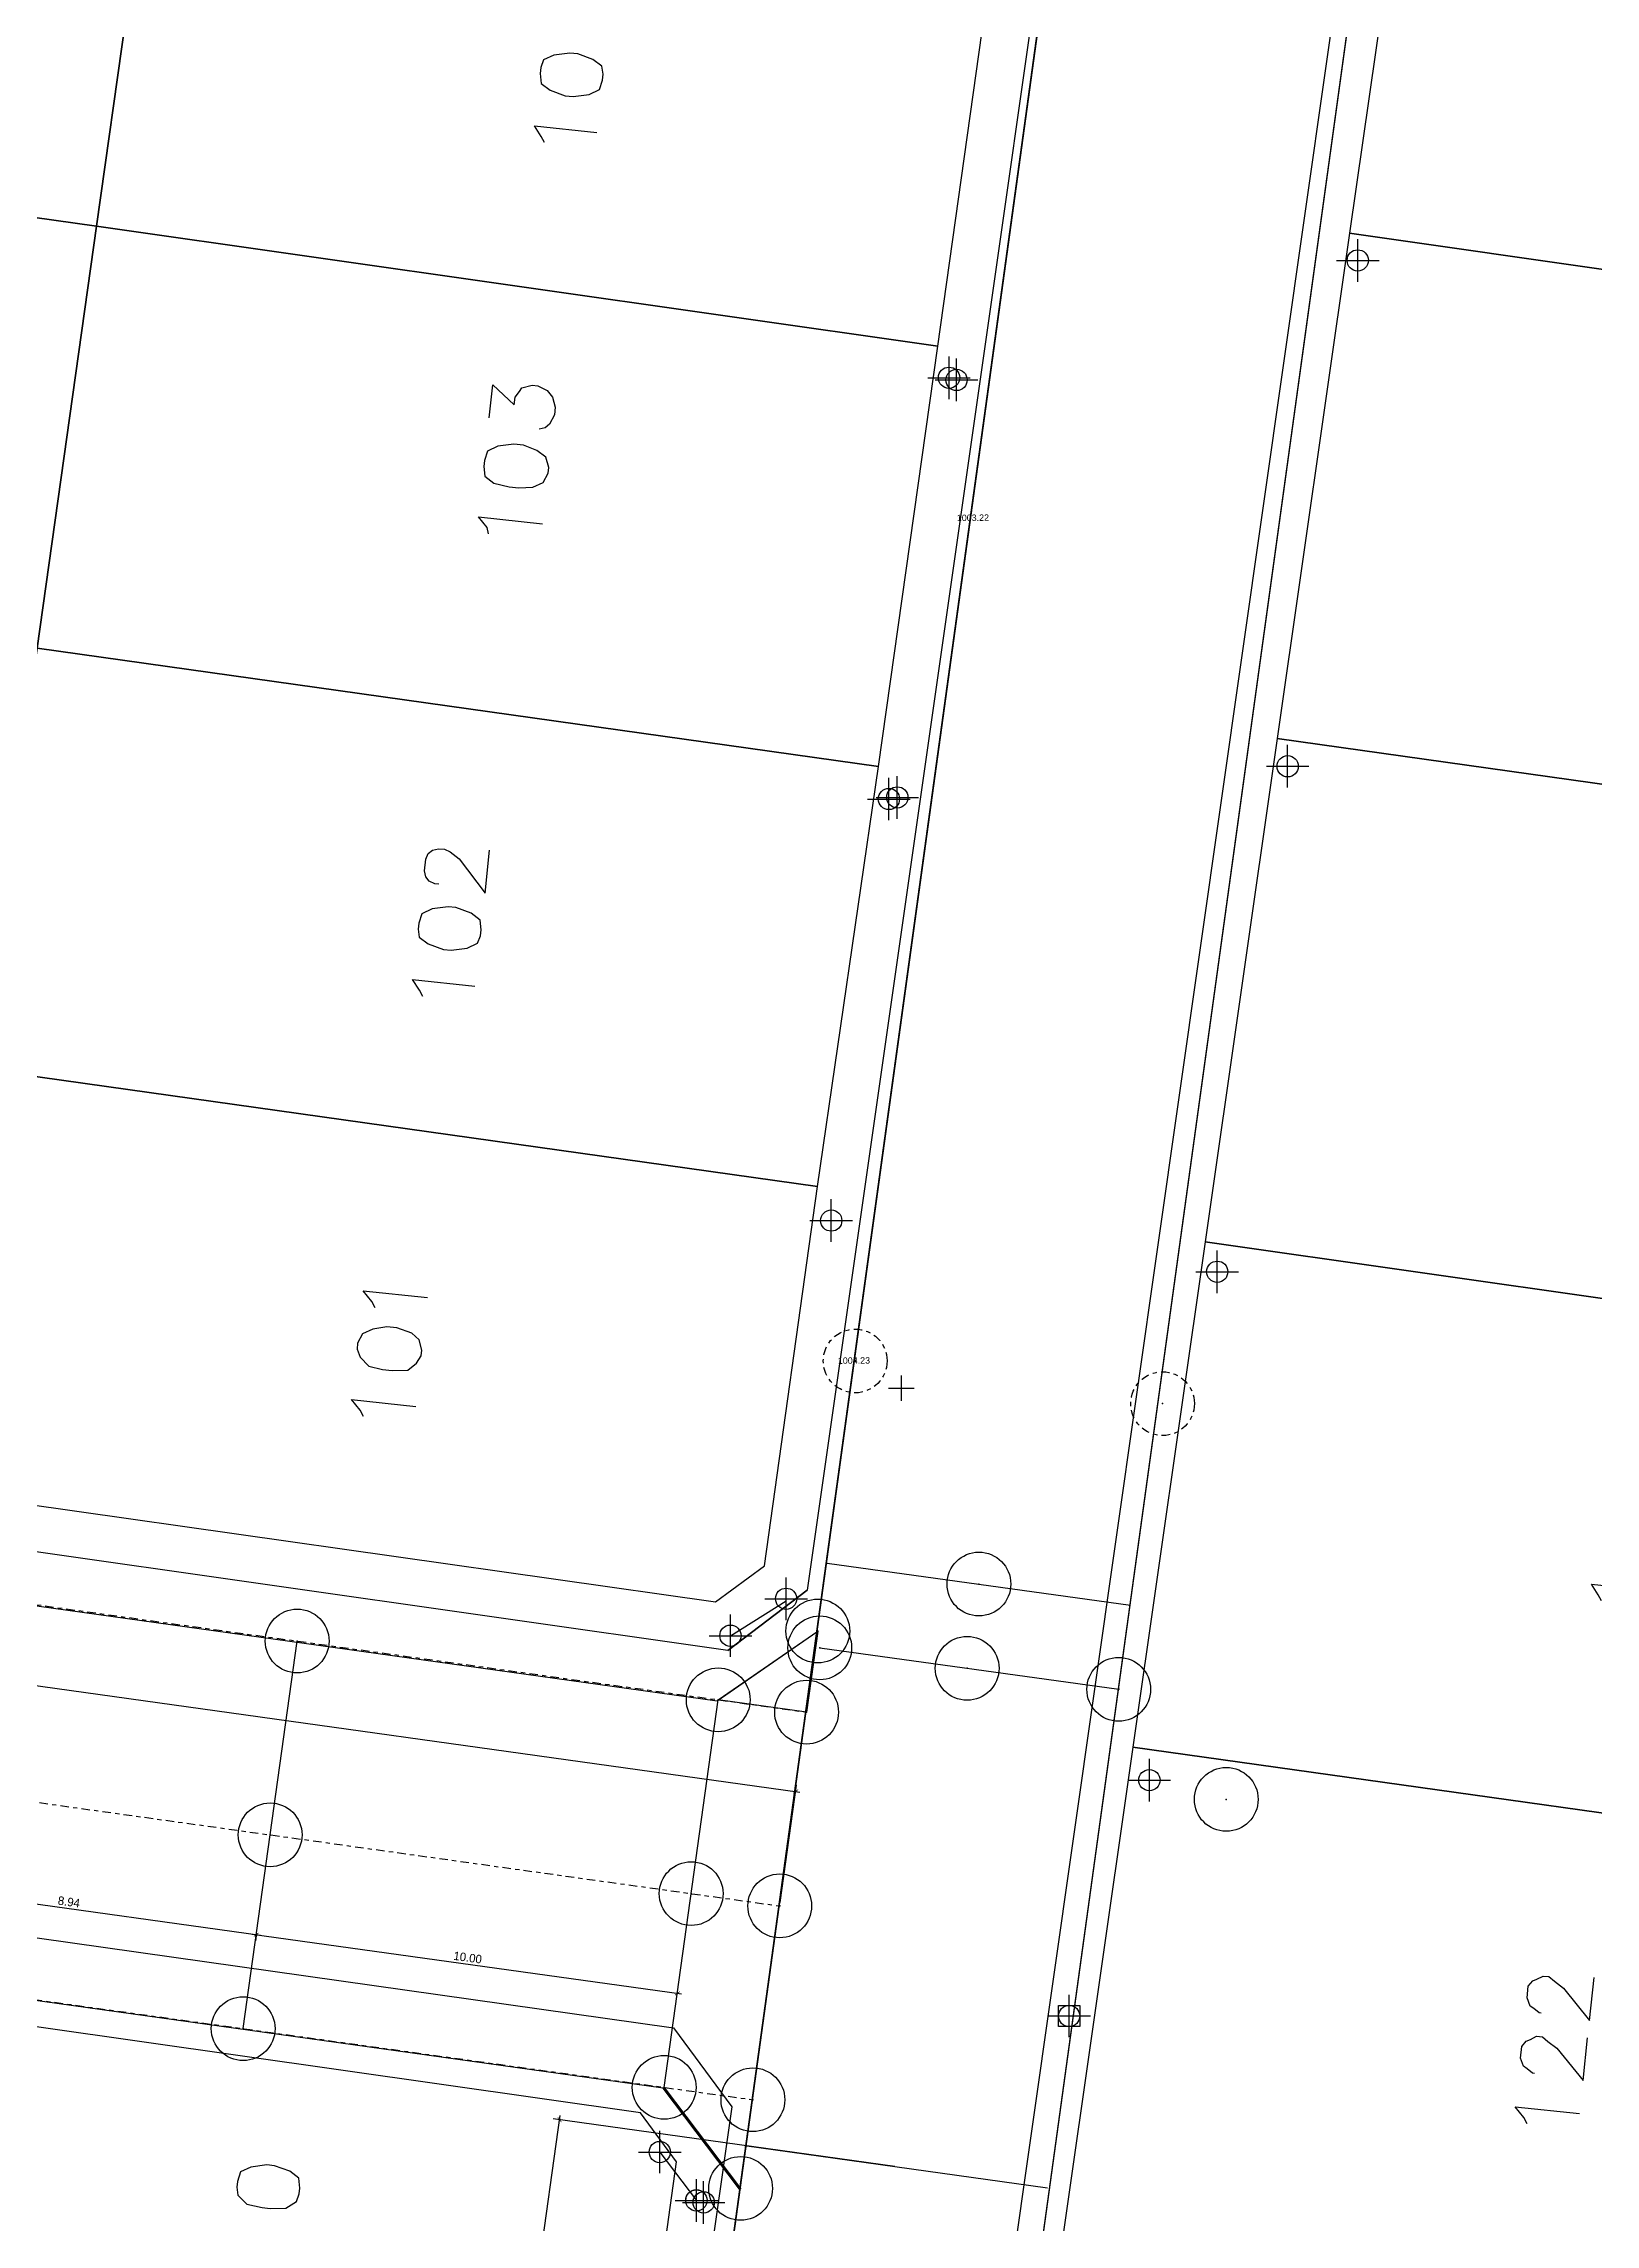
# Model space of a CAD drawing. Header units: metres. Extents: x -977055 to 805873, y -1033982 to 242021.
# Drawn here: x 818.8 to 855.3, y 878.6 to 929.9 of the extents above; entities that cross this region are included whole.
import ezdxf

# ---------------------------------------------------------------- set-up
doc = ezdxf.new("R2010")
doc.units = ezdxf.units.M
doc.header["$PDMODE"] = 32
doc.header["$PDSIZE"] = 1.5
doc.linetypes.add('CENTRO1', pattern=[0.44, 0.2, -0.08, 0.08, -0.08])
for name, color, linetype in [('C-ROAD-PROF-TEXT', 11, 'Continuous'), ('linea 1', 1, 'Continuous'), ('puntos nov 7', 50, 'Continuous'), ('PUNTOS V', 4, 'Continuous'), ('V-NODE', 1, 'Continuous')]:
    doc.layers.add(name, color=color, linetype=linetype)
doc.layers.add('PDF2_area escolar', color=7, linetype='Continuous', true_color=0x989898)
doc.layers.add('PDF_Geometry', color=7, linetype='Continuous', true_color=0x797979)
doc.styles.add('CITY2', font='stylu.ttf', dxfattribs={"height": 0.2})
doc.styles.get("Standard").update_dxf_attribs({"font": 'arial.ttf'})
doc.dimstyles.new('COTAS2', dxfattribs={"dimtxt": 0.02, "dimasz": 0.1, "dimexe": 0.15, "dimexo": 0.08, "dimgap": 0.05, "dimtad": 1, "dimzin": 0, "dimdsep": 46, "dimtxsty": 'CITY2', "dimblk": 'ARCHTICK', "dimcen": 1, "dimdle": 0.1, "dimclrd": 1, "dimclre": 1, "dimclrt": 2, "dimadec": 0, "dimazin": 0, "dimtfac": 1, "dimtofl": 0, "dimtmove": 0, "dimatfit": 3, "dimldrblk": 'ARCHTICK', "dimfxl": 0.18, "dimtolj": 1, "dimtzin": 0, "dimarcsym": 0})

# ---------------------------------------------------------------- blocks, each defined once
blk = doc.blocks.new('*U274')
at = {"color": 0, "linetype": 'ByBlock', "lineweight": -2, "transparency": 16777216}
for p, q in [((-1, 0), (1, 0)), ((0, -1), (0, 1))]:
    blk.add_line(p, q, dxfattribs=at)
blk.add_circle((0, 0), 0.5, dxfattribs=at)
blk = doc.blocks.new('*U475', base_point=(840.3, 921.974, 1003.542))
at = {"layer": 'V-NODE', "color": 50, "lineweight": -2, "xscale": 0.5, "yscale": 0.5, "zscale": 0.5}
blk.add_blockref('*U274', (840.3, 921.974, 1003.542), dxfattribs=at)
blk = doc.blocks.new('*U478', base_point=(838.907, 912.158, 1004.025))
at = {"layer": 'V-NODE', "color": 50, "lineweight": -2, "xscale": 0.5, "yscale": 0.5, "zscale": 0.5}
blk.add_blockref('*U274', (838.907, 912.158, 1004.025), dxfattribs=at)
blk = doc.blocks.new('*U484', base_point=(836.292, 893.318, 1004.95))
at = {"layer": 'V-NODE', "color": 50, "lineweight": -2, "xscale": 0.5, "yscale": 0.5, "zscale": 0.5}
blk.add_blockref('*U274', (836.292, 893.318, 1004.95), dxfattribs=at)
blk = doc.blocks.new('*U490', base_point=(834.351, 879.127, 1005.792))
at = {"layer": 'V-NODE', "color": 50, "lineweight": -2, "xscale": 0.5, "yscale": 0.5, "zscale": 0.5}
blk.add_blockref('*U274', (834.351, 879.127, 1005.792), dxfattribs=at)
blk = doc.blocks.new('*U1117', base_point=(834.181, 879.174, 1005.909))
at = {"layer": 'V-NODE', "color": 50, "lineweight": -2, "xscale": 0.5, "yscale": 0.5, "zscale": 0.5}
blk.add_blockref('*U274', (834.181, 879.174, 1005.909), dxfattribs=at)
blk = doc.blocks.new('*U1123', base_point=(844.837, 889.054, 1005.282))
at = {"layer": 'V-NODE', "color": 50, "lineweight": -2, "xscale": 0.5, "yscale": 0.5, "zscale": 0.5}
blk.add_blockref('*U274', (844.837, 889.054, 1005.282), dxfattribs=at)
blk = doc.blocks.new('*U1210', base_point=(840.124, 922.025, 1003.658))
at = {"layer": 'V-NODE', "color": 50, "lineweight": -2, "xscale": 0.5, "yscale": 0.5, "zscale": 0.5}
blk.add_blockref('*U274', (840.124, 922.025, 1003.658), dxfattribs=at)
blk = doc.blocks.new('*U1213', base_point=(838.709, 912.121, 1003.635))
at = {"layer": 'V-NODE', "color": 50, "lineweight": -2, "xscale": 0.5, "yscale": 0.5, "zscale": 0.5}
blk.add_blockref('*U274', (838.709, 912.121, 1003.635), dxfattribs=at)
blk = doc.blocks.new('*U1219', base_point=(837.353, 902.21, 1004.662))
at = {"layer": 'V-NODE', "color": 50, "lineweight": -2, "xscale": 0.5, "yscale": 0.5, "zscale": 0.5}
blk.add_blockref('*U274', (837.353, 902.21, 1004.662), dxfattribs=at)
blk = doc.blocks.new('*U1222', base_point=(834.981, 892.45, 1005.129))
at = {"layer": 'V-NODE', "color": 50, "lineweight": -2, "xscale": 0.5, "yscale": 0.5, "zscale": 0.5}
blk.add_blockref('*U274', (834.981, 892.45, 1005.129), dxfattribs=at)
blk = doc.blocks.new('*U1237', base_point=(846.432, 901.006, 1004.642))
at = {"layer": 'V-NODE', "color": 50, "lineweight": -2, "xscale": 0.5, "yscale": 0.5, "zscale": 0.5}
blk.add_blockref('*U274', (846.432, 901.006, 1004.642), dxfattribs=at)
blk = doc.blocks.new('*U1240', base_point=(848.089, 912.891, 1003.992))
at = {"layer": 'V-NODE', "color": 50, "lineweight": -2, "xscale": 0.5, "yscale": 0.5, "zscale": 0.5}
blk.add_blockref('*U274', (848.089, 912.891, 1003.992), dxfattribs=at)
blk = doc.blocks.new('*U1243', base_point=(849.739, 924.783, 1003.469))
at = {"layer": 'V-NODE', "color": 50, "lineweight": -2, "xscale": 0.5, "yscale": 0.5, "zscale": 0.5}
blk.add_blockref('*U274', (849.739, 924.783, 1003.469), dxfattribs=at)
blk = doc.blocks.new('*U2275', base_point=(834.182, 879.173, 1005.907))
at = {"layer": 'V-NODE', "color": 50, "lineweight": -2, "xscale": 0.5, "yscale": 0.5, "zscale": 0.5}
blk.add_blockref('*U274', (834.182, 879.173, 1005.907), dxfattribs=at)
blk = doc.blocks.new('*U2278', base_point=(833.32, 880.311, 1005.778))
at = {"layer": 'V-NODE', "color": 50, "lineweight": -2, "xscale": 0.5, "yscale": 0.5, "zscale": 0.5}
blk.add_blockref('*U274', (833.32, 880.311, 1005.778), dxfattribs=at)
blk = doc.blocks.new('*U2295')
at = {"color": 0, "linetype": 'ByBlock', "lineweight": -2, "transparency": 16777216}
for p, q in [((-1, 0), (1, 0)), ((0, -1), (0, 1))]:
    blk.add_line(p, q, dxfattribs=at)
blk.add_circle((0, 0), 0.5, dxfattribs=at)
blk = doc.blocks.new('*U2364', base_point=(842.95, 883.51, 1004.99))
at = {"layer": 'V-NODE', "color": 1, "lineweight": -2, "xscale": 0.5, "yscale": 0.5, "zscale": 0.5}
blk.add_blockref('*U2295', (842.95, 883.51, 1004.99), dxfattribs=at)
blk = doc.blocks.new('*U2498')
at = {"color": 0, "linetype": 'ByBlock', "lineweight": -2, "transparency": 16777216}
for p, q in [((-1, 0), (1, 0)), ((0, -1), (0, 1))]:
    blk.add_line(p, q, dxfattribs=at)
blk.add_lwpolyline([(-0.5, -0.5), (-0.5, 0.5), (0.5, 0.5), (0.5, -0.5)], close=True, dxfattribs=at)
blk = doc.blocks.new('*U2567', base_point=(842.95, 883.51, 1004.99))
at = {"layer": 'V-NODE', "color": 130, "lineweight": -2, "xscale": 0.5, "yscale": 0.5, "zscale": 0.5}
blk.add_blockref('*U2498', (842.95, 883.51, 1004.99), dxfattribs=at)
blk = doc.blocks.new('base')
at = {"layer": 'PDF_Geometry', "lineweight": 25, "extrusion": (-0.000787417, 0.063364, 0.99799), "elevation": 0.026}
for points in [[(-314.355, -197.288), (-299.601, -195.681), (-292.744, -194.188), (-282.663, -192.111), (-274.476, -190.361), (-258.037, -185.154), (-248.029, -180.61), (-240.539, -177.71), (-228.643, -174.042), (-222.733, -172.714), (-217.384, -171.04), (-209.935, -169.248), (-202.16, -164.759), (-196.196, -160.284), (-195.073, -159.817), (-178.095, -157.457), (-154.298, -156.614), (-136.667, -154.611), (-124.436, -153.164), (-118.066, -151.474), (-100.79, -146.646), (-80.955, -140.967), (-73.385, -139.328), (-61.694, -135.822), (-40.504, -131.604), (-37.727, -130.872), (-17.661, -129.441), (1.311, -127.461), (21.092, -124.929), (41.006, -122.83), (47.376, -123.458), (63.592, -123.186), (81.402, -124.312), (85.639, -96.072), (88.705, -66.393), (92.811, -40.781), (97.16, -22.386), (100.596, -1.562), (102.483, 8.32), (109.691, 37.361), (117.528, 76.62), (126.217, 115.638), (131.513, 149.592), (134.682, 173.973), (136.916, 195.591), (139.956, 229.678), (141.558, 250.676), (142.614, 271.37), (143.252, 283.21), (147.066, 312.938), (152.58, 355.631), (153.554, 396.042), (150.869, 418.02), (151.777, 438.639), (150.959, 458.028), (151.777, 438.639), (150.869, 418.02), (153.554, 396.042), (152.58, 355.631), (147.066, 312.938), (143.252, 283.21), (142.614, 271.37), (141.558, 250.676), (139.956, 229.678), (136.916, 195.591), (134.682, 173.973), (131.513, 149.592), (126.217, 115.638), (117.528, 76.62), (109.691, 37.361), (102.483, 8.32), (100.596, -1.562), (97.16, -22.386), (92.811, -40.781), (88.705, -66.393), (85.639, -96.072), (81.402, -124.312), (63.592, -123.186), (47.376, -123.458), (41.006, -122.83), (21.092, -124.929), (1.311, -127.461), (-17.661, -129.441), (-37.727, -130.872), (-40.504, -131.604), (-61.694, -135.822), (-73.385, -139.328), (-80.955, -140.967), (-100.79, -146.646), (-118.066, -151.474), (-124.436, -153.164), (-136.667, -154.611), (-154.298, -156.614), (-178.095, -157.457), (-195.073, -159.817), (-196.196, -160.284), (-202.16, -164.759), (-209.935, -169.248), (-217.384, -171.04), (-222.733, -172.714), (-228.643, -174.042), (-240.539, -177.71), (-248.029, -180.61), (-258.037, -185.154), (-274.476, -190.361), (-282.663, -192.111), (-292.744, -194.188), (-299.601, -195.681), (-314.355, -197.288), (-312.178, -178.446), (-309.146, -157.898), (-306.876, -132.899), (-305.823, -118.002), (-298.643, -78.802), (-291.055, -45.077), (-282.252, -15.116), (-275.645, 10.473), (-270.319, 33.898), (-263.825, 63.164), (-258.15, 86.408), (-284.424, 123.888)], [(78.602, 47.969), (76.718, 46.573), (38.301, 52.546), (36.905, 54.43), (47.469, 122.482), (49.353, 123.878), (87.77, 117.905), (89.166, 116.021)], [(8.705, 193.58), (-11.713, 61.957), (-10.362, 60.079), (28.101, 54.1), (29.985, 55.496), (58.5, 239.445)], [(53.228, 88.308), (53.303, 88.16), (53.459, 87.91), (51.996, 88.086)], [(54.61, 94.773), (54.516, 93.996), (54.018, 94.473), (53.995, 94.291), (53.888, 94.164), (53.831, 94.078), (53.591, 94.015), (53.454, 94.031), (53.237, 94.15), (53.116, 94.304), (53.052, 94.543), (53.074, 94.726), (53.193, 94.944), (53.296, 95.024), (53.438, 95.053)], [(54.661, 97.503), (54.69, 97.36), (54.891, 97.104), (53.383, 97.286)], [(55.932, 105.743), (56.023, 105.732), (56.155, 105.669), (56.235, 105.567), (56.264, 105.424), (56.231, 105.15), (56.169, 105.019), (56.067, 104.938), (55.924, 104.909), (55.787, 104.925), (55.655, 104.988), (55.443, 105.152), (54.846, 105.966), (54.725, 104.961)], [(56.342, 108.383), (56.417, 108.235), (56.573, 107.984), (55.11, 108.16)], [(57.549, 115.703), (57.624, 115.555), (57.825, 115.299), (56.317, 115.481)], [(57.857, 118.263), (57.932, 118.115), (58.133, 117.859), (56.625, 118.04)], [(49.353, 123.878), (47.469, 122.482)], [(28.794, 122.97), (28.868, 122.822), (29.024, 122.571), (27.561, 122.747)], [(91.093, 128.17), (91.733, 128.093), (92.016, 130.053), (91.376, 130.13), (91.093, 128.17), (89.215, 126.819), (50.746, 132.753), (49.396, 134.631), (67.752, 253.123), (69.636, 254.519), (108.099, 248.54), (109.45, 246.662)], [(30.332, 132.662), (30.378, 132.656), (30.504, 132.548), (30.59, 132.491), (30.659, 132.298), (30.626, 132.023), (30.518, 131.897), (30.421, 131.863), (30.273, 131.788), (30.136, 131.804), (30.01, 131.912), (29.798, 132.077), (29.195, 132.845), (29.074, 131.839)], [(30.503, 134.079), (30.549, 134.073), (30.675, 133.965), (30.761, 133.908), (30.83, 133.715), (30.797, 133.44), (30.689, 133.314), (30.592, 133.279), (30.444, 133.205), (30.307, 133.221), (30.181, 133.329), (29.969, 133.494), (29.366, 134.262), (29.245, 133.256)], [(30.692, 135.261), (30.767, 135.113), (30.968, 134.857), (29.459, 135.039)]]:
    blk.add_lwpolyline(points, dxfattribs=at)
for points in [[(63.79, 90.143), (62.275, 80.263), (82.035, 77.233), (83.55, 87.113)], [(14.562, 93.755), (12.713, 81.875), (32.473, 78.845), (34.316, 90.68)], [(44.036, 93.218), (42.521, 83.338), (62.275, 80.263), (63.79, 90.143)], [(53.31, 86.676), (53.292, 86.91), (53.08, 87.074), (52.725, 87.21), (52.542, 87.232), (52.166, 87.184), (51.92, 87.075), (51.847, 86.852), (51.831, 86.715), (51.854, 86.526), (52.066, 86.362), (52.421, 86.226), (52.604, 86.204), (52.981, 86.252), (53.226, 86.361), (53.293, 86.538)], [(65.311, 100.068), (63.79, 90.143), (83.55, 87.113), (85.111, 96.987)], [(45.551, 103.098), (44.036, 93.218), (63.79, 90.143), (65.311, 100.068)], [(16.405, 105.59), (14.562, 93.755), (34.316, 90.68), (36.165, 102.56)], [(54.748, 95.916), (54.73, 96.15), (54.518, 96.314), (54.157, 96.404), (53.929, 96.432), (53.603, 96.424), (53.358, 96.315), (53.239, 96.097), (53.223, 95.96), (53.287, 95.721), (53.499, 95.556), (53.808, 95.426), (54.036, 95.399), (54.413, 95.446), (54.658, 95.555), (54.731, 95.778)], [(47.111, 112.973), (45.551, 103.098), (65.311, 100.068), (66.871, 109.943)], [(18.254, 117.47), (16.405, 105.59), (36.165, 102.56), (38.008, 114.394)], [(56.43, 106.796), (56.406, 106.984), (56.194, 107.149), (55.839, 107.284), (55.656, 107.306), (55.28, 107.259), (55.035, 107.149), (54.967, 106.972), (54.95, 106.835), (54.969, 106.601), (55.181, 106.436), (55.535, 106.301), (55.718, 106.279), (56.095, 106.326), (56.34, 106.435), (56.413, 106.659)], [(48.465, 121.898), (47.111, 112.973), (66.871, 109.943), (68.386, 119.823), (49.632, 122.732)], [(20.097, 129.304), (18.254, 117.47), (38.008, 114.394), (39.857, 126.274)], [(57.99, 116.67), (57.921, 116.864), (57.714, 117.074), (57.4, 117.159), (57.171, 117.186), (56.8, 117.184), (56.595, 117.024), (56.482, 116.852), (56.465, 116.715), (56.529, 116.475), (56.695, 116.316), (57.05, 116.181), (57.279, 116.153), (57.61, 116.206), (57.855, 116.315), (57.974, 116.533)], [(21.946, 141.184), (20.097, 129.304), (39.857, 126.274), (41.7, 138.109)], [(52.057, 144.79), (50.709, 135.91), (51.543, 134.743), (70.297, 131.835), (71.812, 141.715)], [(61.06, 136.379), (61.037, 136.567), (60.83, 136.778), (60.47, 136.867), (60.287, 136.889), (59.916, 136.888), (59.665, 136.732), (59.598, 136.555), (59.581, 136.418), (59.599, 136.184), (59.811, 136.019), (60.166, 135.884), (60.349, 135.862), (60.725, 135.909), (60.97, 136.019), (61.044, 136.242)]]:
    blk.add_lwpolyline(points, close=True, dxfattribs=at)
blk = doc.blocks.new('_ArchTick')
at = {"color": 0, "linetype": 'ByBlock', "const_width": 0.15}
blk.add_lwpolyline([(-0.5, -0.5), (0.5, 0.5)], dxfattribs=at)
blk = doc.blocks.new('*D3272')
at = {"layer": 'Defpoints', "color": 0, "transparency": 16777216}
for p in [(814.975, 886.678, 1005.129), (823.842, 885.527, 1005.129), (823.827, 885.421)]:
    blk.add_point(p, dxfattribs=at)
at = {"layer": 'PUNTOS V', "color": 1, "lineweight": -2, "transparency": 16777216}
blk.add_line((814.873, 886.67), (823.927, 885.408), dxfattribs=at)
at = {"layer": 'PUNTOS V', "color": 1, "linetype": 'Continuous', "lineweight": -2, "transparency": 16777216}
for p, q in [((814.964, 886.599), (814.951, 886.508)), ((823.831, 885.448), (823.807, 885.273))]:
    blk.add_line(p, q, dxfattribs=at)
at = {"layer": 'PUNTOS V', "color": 1, "lineweight": -2, "transparency": 16777216, "xscale": 0.1, "yscale": 0.1, "zscale": 0.1}
for p, rotation in [((814.972, 886.656), 172.061553166737), ((823.827, 885.421), 352.061553166737)]:
    blk.add_blockref('_ArchTick', p, dxfattribs=dict(at, rotation=rotation))
at = {"layer": 'PUNTOS V', "color": 2, "transparency": 16777216, "insert": (819.421, 886.192), "char_height": 0.2, "attachment_point": 5, "rotation": 352.0616, "style": 'CITY2'}
blk.add_mtext('\\A1;8.94', dxfattribs=at)
blk = doc.blocks.new('*D3273')
at = {"layer": 'Defpoints', "color": 0, "transparency": 16777216}
for p in [(823.842, 885.527, 1005.129), (833.726, 883.998, 1005.129), (833.732, 884.04)]:
    blk.add_point(p, dxfattribs=at)
at = {"layer": 'PUNTOS V', "color": 1, "linetype": 'Continuous', "lineweight": -2, "transparency": 16777216}
for p, q in [((823.831, 885.448), (823.807, 885.273)), ((833.737, 884.077), (833.752, 884.189))]:
    blk.add_line(p, q, dxfattribs=at)
at = {"layer": 'PUNTOS V', "color": 1, "lineweight": -2, "transparency": 16777216}
blk.add_line((823.728, 885.435), (833.831, 884.027), dxfattribs=at)
at = {"layer": 'PUNTOS V', "color": 1, "lineweight": -2, "transparency": 16777216, "xscale": 0.1, "yscale": 0.1, "zscale": 0.1}
for p, rotation in [((823.827, 885.421), 172.061553166737), ((833.732, 884.04), 352.061553166737)]:
    blk.add_blockref('_ArchTick', p, dxfattribs=dict(at, rotation=rotation))
at = {"layer": 'PUNTOS V', "color": 2, "transparency": 16777216, "insert": (828.801, 884.883), "char_height": 0.2, "attachment_point": 5, "rotation": 352.0616, "style": 'CITY2'}
blk.add_mtext('\\A1;10.00', dxfattribs=at)
blk = doc.blocks.new('*D3488')
at = {"layer": 'Defpoints', "color": 0, "transparency": 16777216}
for p in [(794.559, 891.895, 1005.62), (836.516, 888.788), (836.141, 886.097, 1005.62)]:
    blk.add_point(p, dxfattribs=at)
at = {"layer": 'PUNTOS V', "color": 1, "linetype": 'Continuous', "lineweight": -2, "transparency": 16777216}
for p, q in [((794.57, 891.975), (794.955, 894.735)), ((836.152, 886.176), (836.537, 888.937))]:
    blk.add_line(p, q, dxfattribs=at)
at = {"layer": 'PUNTOS V', "color": 1, "lineweight": -2, "transparency": 16777216}
blk.add_line((794.835, 894.601), (836.615, 888.775), dxfattribs=at)
at = {"layer": 'PUNTOS V', "color": 1, "lineweight": -2, "transparency": 16777216, "xscale": 0.1, "yscale": 0.1, "zscale": 0.1}
for p, rotation in [((794.935, 894.587), 172.0615531667378), ((836.516, 888.788), 352.0615531667378)]:
    blk.add_blockref('_ArchTick', p, dxfattribs=dict(at, rotation=rotation))
at = {"layer": 'PUNTOS V', "color": 2, "transparency": 16777216, "insert": (815.469, 891.879), "char_height": 0.2, "attachment_point": 5, "rotation": 352.0616, "style": 'CITY2'}
blk.add_mtext('\\A1;41.98', dxfattribs=at)
blk = doc.blocks.new('*D3597')
at = {"layer": 'Defpoints', "color": 0, "transparency": 16777216}
for p in [(830.962, 881.071), (838.925, 879.961, 998.097), (830.642, 820.536, 998.097)]:
    blk.add_point(p, dxfattribs=at)
at = {"layer": 'PUNTOS V', "color": 1, "lineweight": -2, "transparency": 16777216}
blk.add_line((822.665, 821.546), (830.976, 881.17), dxfattribs=at)
at = {"layer": 'PUNTOS V', "color": 1, "linetype": 'Continuous', "lineweight": -2, "transparency": 16777216}
for p, q in [((838.846, 879.972), (830.813, 881.092)), ((830.563, 820.547), (822.53, 821.666))]:
    blk.add_line(p, q, dxfattribs=at)
at = {"layer": 'PUNTOS V', "color": 1, "lineweight": -2, "transparency": 16777216, "xscale": 0.1, "yscale": 0.1, "zscale": 0.1}
for p, rotation in [((830.962, 881.071), 82.0648271594623), ((822.679, 821.646), 262.0648271594623)]:
    blk.add_blockref('_ArchTick', p, dxfattribs=dict(at, rotation=rotation))
at = {"layer": 'PUNTOS V', "color": 2, "transparency": 16777216, "insert": (826.667, 851.38), "char_height": 0.2, "attachment_point": 5, "rotation": 82.0648, "style": 'CITY2'}
blk.add_mtext('\\A1;60.00', dxfattribs=at)
blk = doc.blocks.new('*U4004')
at = {"color": 0, "linetype": 'ByBlock', "lineweight": -2, "transparency": 16777216}
for p, q in [((-1, 0), (1, 0)), ((0, -1), (0, 1))]:
    blk.add_line(p, q, dxfattribs=at)
blk = doc.blocks.new('*U4007', base_point=(837.92, 898.91, 1004.228))
at = {"layer": 'V-NODE', "lineweight": -2, "xscale": 0.3, "yscale": 0.3, "zscale": 0.3}
blk.add_blockref('*U4004', (837.92, 898.91, 1004.228), dxfattribs=at)
blk = doc.blocks.new('*D5310')
at = {"color": 1, "linetype": 'Continuous', "lineweight": -2, "transparency": 16777216}
for p, q in [((772.04, 782.12), (814.242, 1085.909)), ((779.172, 781.129), (821.374, 1084.918))]:
    blk.add_line(p, q, dxfattribs=at)
at = {"color": 1, "lineweight": -2, "transparency": 16777216}
blk.add_line((814.123, 1085.774), (821.452, 1084.756), dxfattribs=at)
at = {"layer": 'Defpoints', "color": 0, "transparency": 16777216}
for p in [(821.353, 1084.769), (772.029, 782.041, 997.581), (779.161, 781.05, 997.581)]:
    blk.add_point(p, dxfattribs=at)
at = {"color": 1, "lineweight": -2, "transparency": 16777216, "xscale": 0.1, "yscale": 0.1, "zscale": 0.1}
for p, rotation in [((814.222, 1085.76), 172.0910911507729), ((821.353, 1084.769), 352.0910911507729)]:
    blk.add_blockref('_ArchTick', p, dxfattribs=dict(at, rotation=rotation))
at = {"color": 2, "transparency": 16777216, "insert": (817.809, 1085.421), "char_height": 0.2, "attachment_point": 5, "rotation": 352.0911, "style": 'CITY2'}
blk.add_mtext('\\A1;7.20', dxfattribs=at)

msp = doc.modelspace()

# ---------------------------------------------------------------- linework, layer by layer
at = {"color": 214, "elevation": 3030.45657}
msp.add_lwpolyline([(827.89311, 773.73995), (875.78106, 1120.62602), (869.40509, 1127.25775), (819.86544, 768.29284), (827.89311, 773.73995)], dxfattribs=at)
for points, elevation in [([(818.97782, 761.86581), (827.04409, 767.5899), (864.97199, 1042.32839), (866.869, 1043.709), (856.56954, 1045.0751), (857.81231, 1043.25633), (818.97782, 761.86581)], 3030.45657), ([(826.74925, 767.26483), (818.97782, 761.86581), (857.81231, 1043.25633)], 1007.297)]:
    msp.add_lwpolyline(points, dxfattribs=dict(elevation=elevation))
at = {"color": 2, "elevation": 2005.25974}
msp.add_lwpolyline([(795.44551, 898.43189), (797.14977, 896.15593), (834.66955, 890.92213), (837.012, 892.54032), (835.19636, 879.43676), (833.3992, 881.8121), (795.87916, 887.0441), (793.61276, 885.23907), (795.44551, 898.43189)], dxfattribs=at)
at = {"layer": 'linea 1', "linetype": 'CENTRO1', "elevation": 1005.62}
for points in [[(795.09314, 896.46543), (836.77232, 890.65346)], [(794.46018, 891.90919), (836.14098, 886.09699)], [(793.82723, 887.35294), (835.50963, 881.54052)]]:
    msp.add_lwpolyline(points, dxfattribs=at)
at = {"layer": 'linea 1', "color": 2, "linetype": 'CENTRO1'}
for p in [(837.91638, 898.91015, 998.09728), (845.14692, 897.90557, 998.09728)]:
    msp.add_point(p, dxfattribs=at)
at = {"layer": 'puntos nov 7', "elevation": 1005.129}
for points in [[(833.42365, 881.8314), (835.22081, 879.45606)], [(833.32, 880.311), (834.181, 879.173)]]:
    msp.add_lwpolyline(points, dxfattribs=at)
at = {"layer": 'PUNTOS V', "color": 1}
for points, elevation in [([(837.25803, 894.15885), (844.39466, 893.17)], 1005.62), ([(834.981, 892.45), (836.292, 893.273)], 1005.129), ([(823.51948, 883.21249), (824.79008, 892.32433)], 1005.129), ([(834.69425, 890.94324), (837.03644, 892.55962), (836.77232, 890.65346), (834.694, 890.94143)], 1005.129), ([(834.69425, 890.94324), (837.03644, 892.55962)], 1005.129), ([(837.083, 892.164), (844.1154, 891.18959)], 1005.62), ([(833.42365, 881.8314), (834.69425, 890.94324)], 1005.129), ([(835.30938, 880.4634), (842.44088, 879.47259)], 998.09728)]:
    msp.add_lwpolyline(points, dxfattribs=dict(at, elevation=elevation))
for p in [(840.82635, 893.66443, 1005.62), (837.03644, 892.55962, 1005.129), (824.79008, 892.32433, 1005.129), (834.69425, 890.94324, 1005.129), (836.77232, 890.65346, 1005.62), (824.15478, 887.76841, 1005.129), (834.05895, 886.38732, 1005.129), (836.14114, 886.09815, 1011.104), (823.51948, 883.21249, 1005.129), (833.42365, 881.8314, 1005.129), (835.50963, 881.54052, 1005.62), (835.22081, 879.45606, 1005.129)]:
    msp.add_point(p, dxfattribs=at)
at = {"layer": 'PUNTOS V', "color": 3}
for p in [(837.083, 892.164, 1005.62), (840.54947, 891.68368), (844.1154, 891.18959, 1005.62)]:
    msp.add_point(p, dxfattribs=at)
at = {"layer": 'PUNTOS V', "color": 2}
msp.add_point((846.645, 888.602, 1010.921), dxfattribs=at)

# ---------------------------------------------------------------- block references
at = {"layer": 'PDF2_area escolar'}
msp.add_blockref('base', (882.736, 1016.336, 999.038), dxfattribs=at)
at = {"layer": 'puntos nov 7'}
for name, p in [('*U1243', (849.739, 924.783, 1003.469)), ('*U1210', (840.124, 922.025, 1003.658)), ('*U475', (840.3, 921.974, 1003.542)), ('*U1240', (848.089, 912.891, 1003.992)), ('*U1213', (838.709, 912.121, 1003.635)), ('*U478', (838.907, 912.158, 1004.025)), ('*U1219', (837.353, 902.21, 1004.662)), ('*U1237', (846.432, 901.006, 1004.642)), ('*U484', (836.292, 893.318, 1004.95)), ('*U1222', (834.981, 892.45, 1005.129)), ('*U1123', (844.837, 889.054, 1005.282)), ('*U2278', (833.32, 880.311, 1005.778)), ('*U1117', (834.181, 879.174, 1005.909)), ('*U2275', (834.182, 879.173, 1005.907)), ('*U490', (834.351, 879.127, 1005.792))]:
    msp.add_blockref(name, p, dxfattribs=at)
at = {"layer": 'V-NODE'}
for name, p in [('*U4007', (839.00336, 898.2684, 1004.228)), ('*U2364', (842.95, 883.51, 1004.99)), ('*U2567', (842.95, 883.51, 1004.99))]:
    msp.add_blockref(name, p, dxfattribs=at)

# ---------------------------------------------------------------- texts
at = {"layer": 'C-ROAD-PROF-TEXT', "color": 11, "linetype": 'Continuous', "lineweight": -3, "char_height": 0.15, "attachment_point": 8, "rotation": 0.571108}
for s, insert in [('{\\C2;1003.22}', (840.68632, 918.65675, 1011.104)), ('{\\C2;1004.23}', (837.88794, 898.84258, 1011.104))]:
    msp.add_mtext(s, dxfattribs=dict(at, insert=insert))

# ---------------------------------------------------------------- dimensions: what is measured, and where the dimension line sits
at = {"color": 3}
dim = msp.add_aligned_dim(p1=(772.02908, 782.04074, 997.581), p2=(779.16059, 781.05003, 997.581), distance=306.63594, dimstyle='COTAS2', dxfattribs=at)
dim.commit()
dim.dimension.update_dxf_attribs({"geometry": '*D5310', "text_midpoint": (817.80923, 1085.42103)})
at = {"layer": 'PUNTOS V', "color": 1}
dim = msp.add_linear_dim(base=(836.51628, 888.78835), p1=(794.55922, 891.89538, 1005.62), p2=(836.14098, 886.09699, 1005.62), angle=352.061553, dimstyle='COTAS2', dxfattribs=at)
dim.commit()
dim.dimension.update_dxf_attribs({"geometry": '*D3488', "text_midpoint": (815.44781, 891.72625), "dimtype": 161})
for base, p1, p2, picture, middle in [((823.8275, 885.4214), (814.97462, 886.67775, 1005.129), (823.84223, 885.52708, 1005.129), '*D3272', (819.4209, 886.19184)), ((833.73167, 884.04031), (823.84223, 885.52708, 1005.129), (833.72576, 883.99791, 1005.129), '*D3273', (828.8008, 884.88297))]:
    dim = msp.add_linear_dim(base=base, p1=p1, p2=p2, angle=172.061553, dimstyle='COTAS2', override={"dimtmove": 1}, dxfattribs=at)
    dim.commit()
    dim.dimension.update_dxf_attribs({"geometry": picture, "text_midpoint": middle})
dim = msp.add_aligned_dim(p1=(830.64201, 820.53554, 998.09728), p2=(838.92517, 879.96104, 998.09728), distance=8.0404, dimstyle='COTAS2', dxfattribs=at)
dim.commit()
dim.dimension.update_dxf_attribs({"geometry": '*D3597', "text_midpoint": (826.6672, 851.37962)})

doc.saveas('drawing.dxf')
